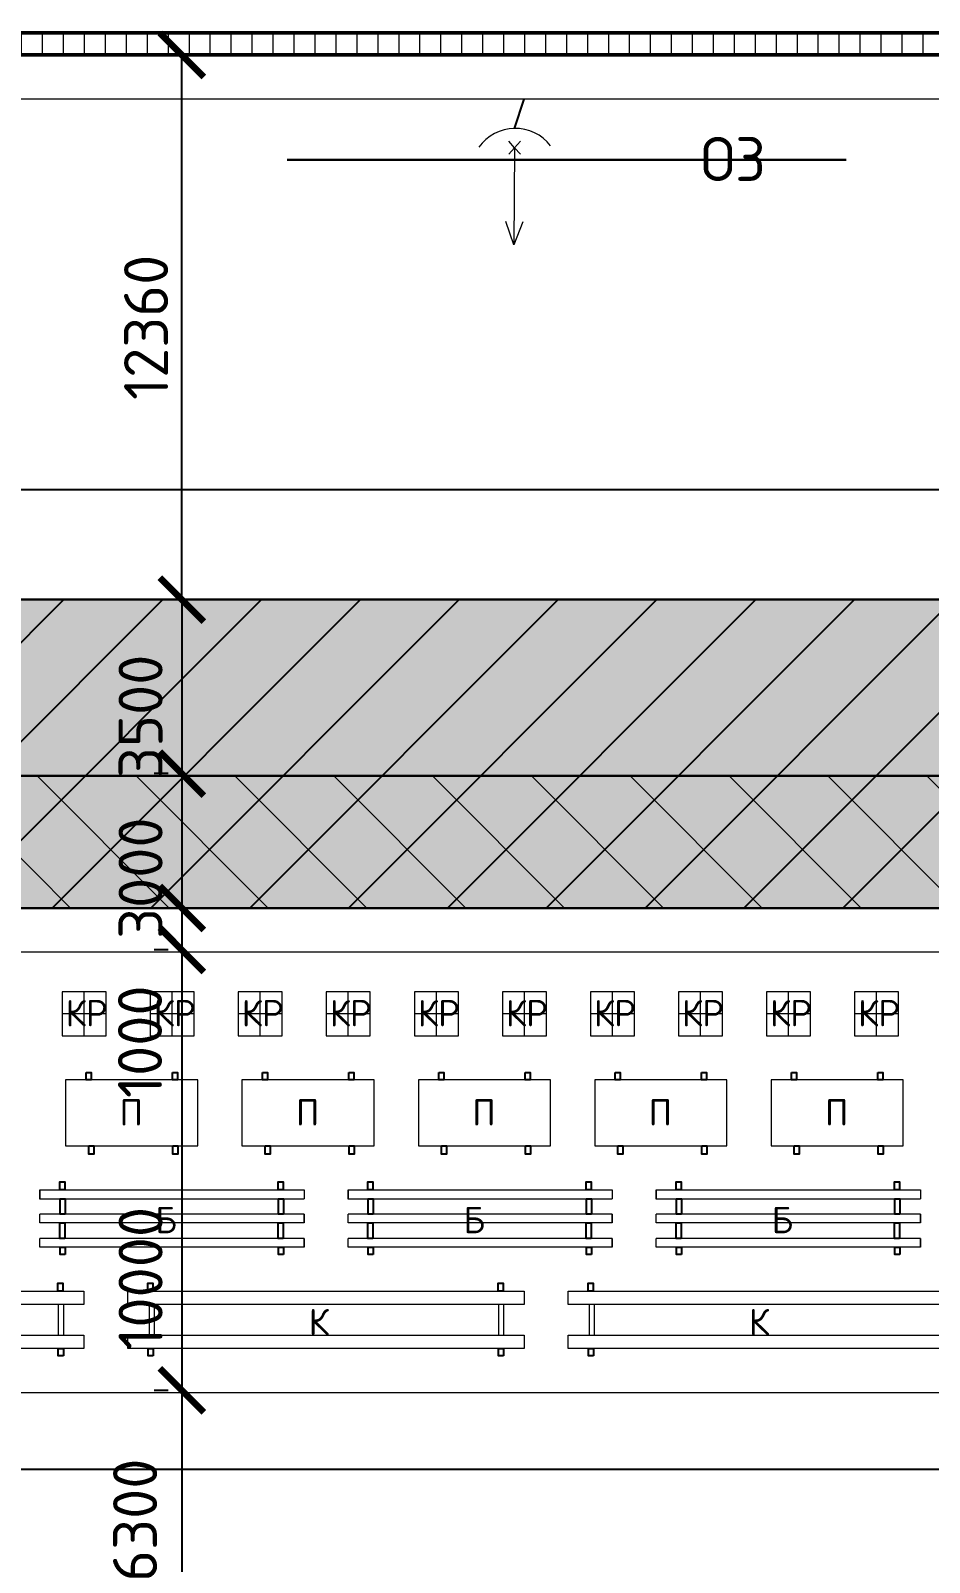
# Model space of a CAD drawing. Header units: millimetres. Extents: x -782 to 10910, y 3841 to 9763.
# Drawn here: x 2288.1 to 2328.9, y 8497.7 to 8567.3 of the extents above; entities that cross this region are included whole.
import ezdxf

# ---------------------------------------------------------------- set-up
doc = ezdxf.new("R2010")
doc.units = ezdxf.units.MM
doc.linetypes.add('штриховая2', pattern=[9.525, 6.35, -3.175])
doc.layers.add('1', color=7, linetype='Continuous')
doc.layers.add('красный', color=1, linetype='Continuous', lineweight=30)
doc.styles.add('2.5', font='isocpeur.ttf', dxfattribs={"height": 2})
doc.styles.add('Isocpeur', font='isocpeur.ttf')
doc.dimstyles.new('М500 стройгенп', dxfattribs={"dimtxt": 2, "dimasz": 2, "dimexe": 1.25, "dimexo": 0.625, "dimtad": 1, "dimlfac": 500, "dimtxsty": '2.5', "dimblk": 'ARCHTICK', "dimcen": 2.5, "dimadec": 0, "dimazin": 0, "dimtfac": 1, "dimtmove": 0, "dimatfit": 3, "dimfxl": 1, "dimarcsym": 0})
pattern_1 = [(50, (2763.4176, 3860.6352), (4.5546167, -0.398477), [0.47625, -5.23875]), (355, (2763.4176, 3860.635), (-0.8810855, 4.776421), [0.381, -4.1910146]), (100.45144, (2763.797, 3860.602), (3.673531, 4.377944), [0.40475, -4.452256]), (46.1842, (2763.4176, 3861.905), (6.776976, -1.051058), [0.714375, -7.858125]), (96.63556, (2763.982, 3861.8176), (5.935103, 6.185653), [0.607126, -6.67839]), (351.18415, (2763.4176, 3861.905), (5.935103, 6.185653), [0.571499, -6.286493]), (21, (2764.0526, 3861.5877), (3.7903598, -2.55663), [0.47625, -5.23875]), (326, (2764.0526, 3861.5877), (1.5450507, 4.604699), [0.381, -4.191]), (71.45144, (2764.3684, 3861.3747), (5.3354105, 2.0480692), [0.40475, -4.4522484]), (37.5, (2763.4176, 3860.6352), (0.0772151, 2.11387597), [0, -4.1402, 0, -4.2545, 0, -4.206875]), (7.5, (2763.4176, 3860.6352), (1.6704916, 2.5045144), [0, -2.4257, 0, -4.04495, 0, -1.603375]), (327.5, (2762.0015, 3860.6352), (3.3897649, -0.1432186), [0, -1.5875, 0, -4.953, 0, -6.57225]), (317.5, (2761.3665, 3860.6352), (3.7032295, 0.6356623), [0, -2.06375, 0, -3.2893, 0, -4.66725])]

# ---------------------------------------------------------------- blocks, each defined once
blk = doc.blocks.new('_ArchTick')
at = {"color": 0, "linetype": 'ByBlock', "const_width": 0.15}
blk.add_lwpolyline([(-0.5, -0.5), (0.5, 0.5)], dxfattribs=at)
blk = doc.blocks.new('*D733')
at = {"color": 0, "lineweight": -2, "transparency": 16777216}
for p, q in [((2294.296, 8541.443), (2293.671, 8541.443)), ((2294.921, 8541.443), (2294.921, 8533.543)), ((2294.296, 8533.543), (2293.671, 8533.543))]:
    blk.add_line(p, q, dxfattribs=at)
at = {"layer": 'Defpoints', "color": 0, "lineweight": -3, "transparency": 16777216}
for p in [(2294.921, 8541.443), (2294.921, 8533.543), (2294.921, 8533.543)]:
    blk.add_point(p, dxfattribs=at)
at = {"color": 0, "lineweight": -2, "transparency": 16777216, "xscale": 2, "yscale": 2, "zscale": 2}
for p, rotation in [((2294.921, 8541.443), 90), ((2294.921, 8533.543), 270)]:
    blk.add_blockref('_ArchTick', p, dxfattribs=dict(at, rotation=rotation))
at = {"color": 0, "lineweight": 20, "transparency": 16777216, "insert": (2293.046, 8536.145), "char_height": 2, "attachment_point": 5, "rotation": 90, "style": '2.5'}
blk.add_mtext('3500', dxfattribs=at)
blk = doc.blocks.new('*D734')
at = {"color": 0, "lineweight": -2, "transparency": 16777216}
for p, q in [((2294.296, 8533.543), (2293.671, 8533.543)), ((2294.921, 8533.543), (2294.921, 8527.443)), ((2294.296, 8527.443), (2293.671, 8527.443))]:
    blk.add_line(p, q, dxfattribs=at)
at = {"layer": 'Defpoints', "color": 0, "lineweight": -3, "transparency": 16777216}
for p in [(2294.921, 8533.543), (2294.921, 8527.443), (2294.921, 8527.443)]:
    blk.add_point(p, dxfattribs=at)
at = {"color": 0, "lineweight": -2, "transparency": 16777216, "xscale": 2, "yscale": 2, "zscale": 2}
for p, rotation in [((2294.921, 8533.543), 90), ((2294.921, 8527.443), 270)]:
    blk.add_blockref('_ArchTick', p, dxfattribs=dict(at, rotation=rotation))
at = {"color": 0, "lineweight": 20, "transparency": 16777216, "insert": (2293.046, 8528.797), "char_height": 2, "attachment_point": 5, "rotation": 90, "style": '2.5'}
blk.add_mtext('3000', dxfattribs=at)
blk = doc.blocks.new('*D735')
at = {"color": 0, "lineweight": -2, "transparency": 16777216}
for p, q in [((2294.296, 8527.443), (2293.671, 8527.443)), ((2294.921, 8527.443), (2294.921, 8525.543)), ((2294.296, 8525.543), (2293.671, 8525.543))]:
    blk.add_line(p, q, dxfattribs=at)
at = {"layer": 'Defpoints', "color": 0, "lineweight": -3, "transparency": 16777216}
for p in [(2294.921, 8527.443), (2294.921, 8525.543), (2294.921, 8525.543)]:
    blk.add_point(p, dxfattribs=at)
at = {"color": 0, "lineweight": -2, "transparency": 16777216, "xscale": 2, "yscale": 2, "zscale": 2}
for p, rotation in [((2294.921, 8527.443), 90), ((2294.921, 8525.543), 270)]:
    blk.add_blockref('_ArchTick', p, dxfattribs=dict(at, rotation=rotation))
at = {"color": 0, "lineweight": 20, "transparency": 16777216, "insert": (2293.02, 8521.372), "char_height": 2, "attachment_point": 5, "rotation": 90, "style": '2.5'}
blk.add_mtext('1000', dxfattribs=at)
blk = doc.blocks.new('*D736')
at = {"color": 0, "lineweight": -2, "transparency": 16777216}
for p, q in [((2294.296, 8525.543), (2293.671, 8525.543)), ((2294.921, 8525.543), (2294.921, 8505.543)), ((2294.296, 8505.543), (2293.671, 8505.543))]:
    blk.add_line(p, q, dxfattribs=at)
at = {"layer": 'Defpoints', "color": 0, "lineweight": -3, "transparency": 16777216}
for p in [(2294.921, 8525.543), (2294.921, 8505.543), (2294.921, 8505.543)]:
    blk.add_point(p, dxfattribs=at)
at = {"color": 0, "lineweight": -2, "transparency": 16777216, "xscale": 2, "yscale": 2, "zscale": 2}
for p, rotation in [((2294.921, 8525.543), 90), ((2294.921, 8505.543), 270)]:
    blk.add_blockref('_ArchTick', p, dxfattribs=dict(at, rotation=rotation))
at = {"color": 0, "lineweight": 20, "transparency": 16777216, "insert": (2293.046, 8510.631), "char_height": 2, "attachment_point": 5, "rotation": 90, "style": '2.5'}
blk.add_mtext('10000', dxfattribs=at)
blk = doc.blocks.new('*D737')
at = {"color": 0, "lineweight": -2, "transparency": 16777216}
for p, q in [((2294.296, 8505.543), (2293.671, 8505.543)), ((2294.921, 8505.543), (2294.921, 8493.831)), ((2294.296, 8493.831), (2293.671, 8493.831))]:
    blk.add_line(p, q, dxfattribs=at)
at = {"layer": 'Defpoints', "color": 0, "lineweight": -3, "transparency": 16777216}
for p in [(2294.921, 8505.543), (2294.921, 8493.831), (2294.921, 8493.831)]:
    blk.add_point(p, dxfattribs=at)
at = {"color": 0, "lineweight": -2, "transparency": 16777216, "xscale": 2, "yscale": 2, "zscale": 2}
for p, rotation in [((2294.921, 8505.543), 90), ((2294.921, 8493.831), 270)]:
    blk.add_blockref('_ArchTick', p, dxfattribs=dict(at, rotation=rotation))
at = {"color": 0, "lineweight": 20, "transparency": 16777216, "insert": (2292.796, 8499.648), "char_height": 2, "attachment_point": 5, "rotation": 90, "style": '2.5'}
blk.add_mtext('6300', dxfattribs=at)
blk = doc.blocks.new('*D769')
at = {"color": 0, "lineweight": -2, "transparency": 16777216}
for p, q in [((2294.296, 8566.171), (2293.671, 8566.171)), ((2294.921, 8541.443), (2294.921, 8566.171)), ((2294.296, 8541.443), (2293.671, 8541.443))]:
    blk.add_line(p, q, dxfattribs=at)
at = {"layer": 'Defpoints', "color": 0, "lineweight": -3, "transparency": 16777216}
for p in [(2294.921, 8566.171), (2294.921, 8566.171), (2294.921, 8541.443)]:
    blk.add_point(p, dxfattribs=at)
at = {"color": 0, "lineweight": -2, "transparency": 16777216, "xscale": 2, "yscale": 2, "zscale": 2}
for p, rotation in [((2294.921, 8566.171), 90), ((2294.921, 8541.443), 270)]:
    blk.add_blockref('_ArchTick', p, dxfattribs=dict(at, rotation=rotation))
at = {"color": 0, "lineweight": 20, "transparency": 16777216, "insert": (2293.296, 8553.807), "char_height": 2, "attachment_point": 5, "rotation": 90, "style": '2.5'}
blk.add_mtext('12360', dxfattribs=at)
blk = doc.blocks.new('*D811')
at = {"color": 0, "lineweight": -2, "transparency": 16777216}
for p, q in [((2183.471, 8504.818), (2183.471, 8500.714)), ((2365.471, 8504.818), (2365.471, 8500.714)), ((2183.471, 8501.964), (2365.471, 8501.964))]:
    blk.add_line(p, q, dxfattribs=at)
at = {"layer": 'Defpoints', "color": 0, "lineweight": -3, "transparency": 16777216}
for p in [(2183.471, 8505.443), (2365.471, 8505.443), (2365.471, 8501.964)]:
    blk.add_point(p, dxfattribs=at)
at = {"color": 0, "lineweight": -2, "transparency": 16777216, "xscale": 2, "yscale": 2, "zscale": 2, "rotation": 180}
blk.add_blockref('_ArchTick', (2183.471, 8501.964), dxfattribs=at)
at = {"color": 0, "lineweight": -2, "transparency": 16777216, "xscale": 2, "yscale": 2, "zscale": 2}
blk.add_blockref('_ArchTick', (2365.471, 8501.964), dxfattribs=at)
at = {"color": 0, "lineweight": 20, "transparency": 16777216, "insert": (2274.471, 8503.589), "char_height": 2, "attachment_point": 5, "style": '2.5'}
blk.add_mtext('91000', dxfattribs=at)

msp = doc.modelspace()

# ---------------------------------------------------------------- hatches: boundary and pattern name
at = {"lineweight": 20}
h = msp.add_hatch(dxfattribs=at)
h.set_pattern_fill('ANSI31', color=256, scale=0.3, angle=45)
h.set_pattern_definition([(90, (-61.2235, 5234.4324), (-0.9525, 2e-16), [])])
h.paths.add_polyline_path([(2450.064089, 8567.171483), (2449.064089, 8567.171483), (2118.471452, 8567.171483), (2119.471452, 8566.171483), (2449.064089, 8566.171483)])
h.paths.add_polyline_path([(2449.064089, 8294.22853), (2119.471452, 8294.22853), (2118.471452, 8293.22853), (2450.064089, 8293.22853)])
at = {"lineweight": 25}
h = msp.add_hatch(dxfattribs=at)
h.set_pattern_fill('AR-CONC', color=256, scale=0.025)
h.set_pattern_definition(pattern_1)
edge = h.paths.add_edge_path()
edge.add_line((2410.413904, 8547.442641), (2394.413904, 8547.442641))
edge.add_arc((2384.021599, 8553.442641), 12, 322.94344259, 330, ccw=False)
edge.add_line((2393.598092, 8546.211404), (2395.192371, 8534.442641))
edge.add_line((2395.192371, 8534.442641), (2400.039763, 8534.442641))
edge.add_line((2400.039763, 8534.442641), (2447.064089, 8534.442641))
edge.add_line((2447.064089, 8534.442641), (2447.064089, 8541.442641))
edge.add_line((2447.064089, 8541.442641), (2444.059826, 8541.442641))
edge.add_line((2444.059826, 8541.442641), (2420.806209, 8541.442641))
edge.add_arc((2420.806209, 8553.442641), 12, 210, 270, ccw=False)
edge = h.paths.add_edge_path()
edge.add_arc((2384.021599, 8553.442641), 12, 270, 322.94344259, ccw=False)
edge.add_line((2384.021599, 8541.442641), (2154.673969, 8541.442641))
edge.add_line((2154.673969, 8541.442641), (2153.717009, 8534.442641))
edge.add_line((2153.717009, 8534.442641), (2172.562492, 8534.442641))
edge.add_arc((2172.562492, 8522.442255), 12.000386, 43.87205531, 90, ccw=False)
edge.add_line((2181.213441, 8530.759127), (2181.363583, 8531.857389))
edge.add_arc((2181.5803, 8533.442641), 1.599997, 180, 262.21542913, ccw=False)
edge.add_arc((2181.5803, 8533.442641), 1.599997, 0, 180, ccw=False)
edge.add_line((2183.180298, 8533.442641), (2365.762606, 8533.442641))
edge.add_arc((2367.362603, 8533.442641), 1.599997, 0, 180, ccw=False)
edge.add_arc((2367.362603, 8533.442641), 1.599997, -83.51900907, 0, ccw=False)
edge.add_line((2367.5432, 8531.852869), (2367.861169, 8529.505667))
edge.add_arc((2377.62808, 8524.036729), 11.19383, 68.24656364, 150.75355209, ccw=False)
edge.add_line((2381.77666, 8534.433417), (2395.192371, 8534.442641))
edge.add_line((2395.192371, 8534.442641), (2393.598092, 8546.211404))
edge = h.paths.add_edge_path(flags=16)
edge.add_arc((2159.880895, 8535.5702), 0.16, 0, 360)
h.paths.add_polyline_path([(2295.346246, 8532.845041), (2295.346246, 8539.445041), (2290.546246, 8539.445041), (2290.546246, 8532.845041)], flags=17)
h = msp.add_hatch(dxfattribs=at)
h.set_pattern_fill('ANSI31', color=256)
h.set_pattern_definition([(45, (2763.4176, 3860.6352), (-2.245064, 2.245064), [])])
h.paths.add_polyline_path([(2395.225894, 8324.442641), (2389.689209, 8324.442641), (2389.689209, 8317.442641), (2394.268934, 8317.442641)])
h.paths.add_polyline_path([(2367.578799, 8327.027965), (2367.89225, 8329.326446, -0.033531004), (2365.471452, 8331.442641), (2183.471452, 8331.442641, -0.033546474), (2181.049474, 8329.325546), (2181.363583, 8327.027894, -0.454591532), (2183.180298, 8325.442641), (2365.762606, 8325.442641, -0.454492205)])
h.paths.add_polyline_path([(2393.668887, 8545.688801), (2392.589411, 8545.7961, -0.097320235), (2384.41866, 8541.449212), (2154.673974, 8541.442676), (2153.578788, 8533.431577, -0.071737884), (2160.355396, 8534.442361), (2166.500889, 8534.472079, -0.164269753), (2181.049474, 8529.559736), (2181.363583, 8531.857389, -0.374956444), (2179.980303, 8533.442641, -1), (2183.180298, 8533.442641), (2365.762606, 8533.442641, -1), (2368.9626, 8533.442641, -0.381458001), (2367.5432, 8531.852869), (2367.861169, 8529.505667, -0.164703998), (2382.442014, 8534.442641), (2395.192371, 8534.442641)])
h.paths.add_polyline_path([(2159.720896, 8535.5702, -1), (2160.040895, 8535.5702, -1)], flags=16)
h.paths.add_polyline_path([(2367.5432, 8531.852869, -0.447745786), (2365.762606, 8533.442641), (2183.180298, 8533.442641, -0.454591532), (2181.363583, 8531.857389), (2181.049474, 8529.559736, -0.033546474), (2183.471452, 8527.442641), (2365.501372, 8527.443071, -0.032682346), (2367.861169, 8529.505667)])
h.paths.add_polyline_path([(2295.346246, 8532.845041), (2295.346246, 8539.445041), (2290.546246, 8539.445041), (2290.546246, 8532.845041)], flags=24)
h.paths.add_polyline_path([(2295.346246, 8525.496539), (2295.346246, 8532.096539), (2290.546246, 8532.096539), (2290.546246, 8525.496539)], flags=9)
h.paths.add_polyline_path([(2195.408605, 8525.767641), (2201.608605, 8525.767641), (2201.608605, 8530.567641), (2195.408605, 8530.567641)], flags=9)
at = {"lineweight": 20}
h = msp.add_hatch(dxfattribs=at)
h.set_pattern_fill('AR-CONC', color=256, scale=0.025)
h.set_pattern_definition(pattern_1)
h.paths.add_polyline_path([(2447.064089, 8324.442641), (2395.225894, 8324.442641), (2394.268934, 8317.442641), (2447.064089, 8317.442641)])
edge = h.paths.add_edge_path()
edge.add_line((2395.225894, 8324.442641), (2376.380411, 8324.442641))
edge.add_arc((2376.380411, 8336.443027), 12.000386, 223.86662461, 270, ccw=False)
edge.add_line((2367.728674, 8328.126976), (2367.578799, 8327.027965))
edge.add_arc((2367.362603, 8325.442641), 1.599997, 0, 82.23429528, ccw=False)
edge.add_arc((2367.362603, 8325.442641), 1.599997, -180, 0, ccw=False)
edge.add_line((2365.762606, 8325.442641), (2183.180298, 8325.442641))
edge.add_arc((2181.5803, 8325.442641), 1.599997, -180, 0, ccw=False)
edge.add_arc((2181.5803, 8325.442641), 1.599997, 97.78457087, 180, ccw=False)
edge.add_line((2181.363583, 8327.027894), (2181.213441, 8328.126156))
edge.add_arc((2172.562492, 8336.443027), 12.000386, 270, 316.12794469, ccw=False)
edge.add_line((2172.562492, 8324.442641), (2153.717009, 8324.442641))
edge.add_line((2153.717009, 8324.442641), (2154.673969, 8317.442641))
edge.add_line((2154.673969, 8317.442641), (2394.268934, 8317.442641))
edge.add_line((2394.268934, 8317.442641), (2395.225894, 8324.442641))
edge = h.paths.add_edge_path()
edge.add_arc((2376.380411, 8336.443027), 12.000386, 204.62550124, 223.86662461, ccw=False)
edge.add_line((2365.471452, 8331.442641), (2272.723702, 8331.442641))
edge.add_arc((2271.58981, 8331.83543), 1.199998, 199.10645728, 340.89354272, ccw=False)
edge.add_line((2270.455917, 8331.442641), (2183.471452, 8331.442641))
edge.add_arc((2172.562492, 8336.443027), 12.000386, 316.12794469, 335.37449876, ccw=False)
edge.add_line((2181.213441, 8328.126156), (2181.363583, 8327.027894))
edge.add_arc((2181.5803, 8325.442641), 1.599997, 0, 97.78457087, ccw=False)
edge.add_line((2183.180298, 8325.442641), (2365.762606, 8325.442641))
edge.add_arc((2367.362603, 8325.442641), 1.599997, 82.23429528, 180, ccw=False)
edge.add_line((2367.578799, 8327.027965), (2367.728674, 8328.126976))
edge = h.paths.add_edge_path()
edge.add_line((2394.244102, 8541.442641), (2154.673969, 8541.442641))
edge.add_line((2154.673969, 8541.442641), (2153.717009, 8534.442641))
edge.add_line((2153.717009, 8534.442641), (2172.562492, 8534.442641))
edge.add_arc((2172.562492, 8522.442255), 12.000386, 43.87205531, 90, ccw=False)
edge.add_line((2181.213441, 8530.759127), (2181.363583, 8531.857389))
edge.add_arc((2181.5803, 8533.442641), 1.599997, 180, 262.21542913, ccw=False)
edge.add_arc((2181.5803, 8533.442641), 1.599997, 0, 180, ccw=False)
edge.add_line((2183.180298, 8533.442641), (2365.762606, 8533.442641))
edge.add_arc((2367.362603, 8533.442641), 1.599997, 0, 180, ccw=False)
edge.add_arc((2367.362603, 8533.442641), 1.599997, -83.51900907, 0, ccw=False)
edge.add_line((2367.5432, 8531.852869), (2367.861169, 8529.505667))
edge.add_arc((2427.302929, 8436.751859), 110.1662, 117.53133097, 122.65399107, ccw=False)
edge.add_line((2376.380411, 8534.442641), (2395.192371, 8534.442641))
edge.add_line((2395.192371, 8534.442641), (2394.244102, 8541.442641))
edge = h.paths.add_edge_path()
edge.add_line((2154.673969, 8541.442641), (2145.423074, 8541.442641))
edge.add_line((2145.423074, 8541.442641), (2145.427188, 8534.050072))
edge.add_arc((2148.471452, 8522.442641), 12, 90, 104.69589657, ccw=False)
edge.add_line((2148.471452, 8534.442641), (2153.717009, 8534.442641))
edge.add_line((2153.717009, 8534.442641), (2154.673969, 8541.442641))
edge = h.paths.add_edge_path()
edge.add_line((2367.861169, 8529.505667), (2367.5432, 8531.852869))
edge.add_arc((2367.362603, 8533.442641), 1.599997, 180, 276.48099093, ccw=False)
edge.add_line((2365.762606, 8533.442641), (2183.180298, 8533.442641))
edge.add_arc((2181.5803, 8533.442641), 1.599997, -97.78457087, 0, ccw=False)
edge.add_line((2181.363583, 8531.857389), (2181.213441, 8530.759127))
edge.add_arc((2172.562492, 8522.442255), 12.000386, 24.62550124, 43.87205531, ccw=False)
edge.add_line((2183.471452, 8527.442641), (2268.081321, 8527.442641))
edge.add_arc((2268.667298, 8526.395442), 1.199998, 60.7700888, 119.2299112, ccw=False)
edge.add_line((2269.253276, 8527.442641), (2365.471452, 8527.442641))
edge.add_arc((2367.611719, 8527.379035), 2.141212, 83.30987815, 178.29773268, ccw=False)
h.paths.add_polyline_path([(2269.419992, 8526.727406), (2272.659986, 8526.727406), (2272.659986, 8527.442641), (2269.419992, 8527.442641)])
h.paths.add_polyline_path([(2395.192371, 8534.442641), (2447.064089, 8534.442641), (2447.064089, 8541.442641), (2394.244102, 8541.442641)])
edge = h.paths.add_edge_path()
edge.add_arc((2153.471452, 8517.442641), 24, 109.59180627, 180)
edge.add_line((2129.471452, 8517.442641), (2129.471452, 8341.442641))
edge.add_arc((2153.471452, 8341.442641), 24, 180, 270)
edge.add_line((2153.471452, 8317.442641), (2154.673969, 8317.442641))
edge.add_line((2154.673969, 8317.442641), (2153.717009, 8324.442641))
edge.add_line((2153.717009, 8324.442641), (2148.471452, 8324.442641))
edge.add_arc((2125.500889, 8313.472079), 25.455844, 25.52877937, 64.47122063)
edge.add_line((2136.471452, 8336.442641), (2136.471452, 8522.442641))
edge.add_arc((2148.471452, 8522.442641), 12, 104.69589657, 180, ccw=False)
edge.add_line((2145.427188, 8534.050072), (2145.423847, 8540.053171))
at = {"lineweight": 25}
h = msp.add_hatch(dxfattribs=at)
h.set_pattern_fill('AR-CONC', color=256, scale=0.025)
h.set_pattern_definition(pattern_1)
h.paths.add_polyline_path([(2179.980303, 8325.442641, -0.374956444), (2181.363583, 8327.027894), (2181.213441, 8328.126156, -0.204033738), (2172.562492, 8324.442641), (2160.471452, 8324.442641, -0.072953131), (2153.578788, 8325.453705), (2154.673969, 8317.442641), (2388.189209, 8317.442641), (2388.189209, 8324.442641), (2376.380411, 8324.442641, -0.077886135), (2372.709113, 8325.018018), (2368.957578, 8325.315967, -0.96113778), (2365.762606, 8325.442641), (2183.180298, 8325.442641, -1)])
h.paths.add_polyline_path([(2129.902842, 8409.508791), (2136.502842, 8409.508791), (2136.502842, 8414.308791), (2129.902842, 8414.308791)], flags=24)
h.paths.add_polyline_path([(2131.396452, 8340.341351), (2137.996452, 8340.341351), (2137.996452, 8345.141351), (2131.396452, 8345.141351)], flags=24)
h.paths.add_polyline_path([(2129.28449, 8461.47917), (2132.974484, 8461.47917), (2132.974484, 8465.799163), (2129.28449, 8465.799163)], flags=9)
h.paths.add_polyline_path([(2295.346246, 8318.540241), (2295.346246, 8325.140241), (2290.546246, 8325.140241), (2290.546246, 8318.540241)], flags=24)
edge = h.paths.add_edge_path()
edge.add_arc((2153.471452, 8517.442641), 24, 109.59160183, 180)
edge.add_line((2129.471452, 8517.442641), (2129.471452, 8341.442641))
edge.add_arc((2153.471452, 8341.442641), 24, 180, 270)
edge.add_line((2153.471452, 8317.442641), (2154.673969, 8317.442641))
edge.add_line((2154.673969, 8317.442641), (2153.717009, 8324.442641))
edge.add_line((2153.717009, 8324.442641), (2153.578788, 8325.453705))
edge.add_arc((2160.471452, 8348.442641), 24, 180, 253.30994122, ccw=False)
edge.add_line((2136.471452, 8348.442641), (2136.471452, 8522.442641))
edge.add_arc((2148.471452, 8522.442641), 12, 104.69537151, 180, ccw=False)
edge.add_line((2145.427294, 8534.0501), (2145.423928, 8540.0532))
at = {"lineweight": 20}
h = msp.add_hatch(dxfattribs=at)
h.set_pattern_fill('ANSI31', color=256, angle=90)
h.set_pattern_definition([(135, (-61.2235, 5234.4324), (-2.245064, -2.245064), [])])
h.paths.add_polyline_path([(2183.471452, 8331.442641, -0.084176912), (2181.213441, 8328.126156), (2181.363583, 8327.027894, -0.454591532), (2183.180298, 8325.442641), (2365.762606, 8325.442641, -0.454492205), (2367.578799, 8327.027965), (2367.728674, 8328.126976, -0.084153049), (2365.471452, 8331.442641), (2272.723702, 8331.442641, -0.71189231), (2270.455917, 8331.442641)])
h.paths.add_polyline_path([(2183.180298, 8533.442641, -0.454591532), (2181.363583, 8531.857389), (2181.213441, 8530.759127, -0.084176912), (2183.471452, 8527.442641), (2268.081321, 8527.442641, -0.260759243), (2269.253276, 8527.442641), (2365.471452, 8527.442641, -0.083164554), (2367.696088, 8530.724272), (2367.5432, 8531.852869, -0.447745786), (2365.762606, 8533.442641)])
h.paths.add_polyline_path([(2269.422375, 8526.787795), (2274.822375, 8526.787795), (2274.822375, 8531.587795), (2269.422375, 8531.587795)], flags=9)
h.paths.add_polyline_path([(2403.127026, 8526.141709), (2408.127026, 8526.141709), (2408.127026, 8530.941709), (2403.127026, 8530.941709)], flags=9)

# ---------------------------------------------------------------- linework, layer by layer
at = {"lineweight": 50}
msp.add_line((2118.471452, 8567.171483), (2449.064089, 8567.171483), dxfattribs=at)
at = {"color": 240, "lineweight": 20, "true_color": 0xed1f24}
msp.add_line((2447.064089, 8564.171437), (2283.941505, 8564.171437), dxfattribs=at)
at = {"color": 1, "lineweight": 25}
msp.add_line((2310.028509, 8562.836778), (2310.471452, 8564.171483), dxfattribs=at)
at = {"linetype": 'штриховая2', "lineweight": 30, "ltscale": 4}
msp.add_line((2185.408142, 8561.442641), (2377.015351, 8561.402185), dxfattribs=at)
at = {"color": 5, "lineweight": 25}
msp.add_line((2248.58358, 8546.442641), (2361.554331, 8546.442641), dxfattribs=at)
at = {"lineweight": 30}
for p, q in [((2153.471452, 8541.442641), (2384.41866, 8541.449212)), ((2181.5803, 8533.442641), (2367.362603, 8533.442641)), ((2365.501372, 8527.443071), (2183.471452, 8527.442641))]:
    msp.add_line(p, q, dxfattribs=at)
at = {"lineweight": 20}
for p, q in [((2365.471452, 8525.442641), (2183.471452, 8525.442641)), ((2365.471452, 8525.442641), (2183.471452, 8525.442641)), ((2295.6417, 8519.642641), (2289.6417, 8519.642641)), ((2289.6417, 8519.642641), (2289.6417, 8516.642641)), ((2295.6417, 8516.642641), (2295.6417, 8519.642641)), ((2303.653861, 8519.642641), (2297.653861, 8519.642641)), ((2297.653861, 8519.642641), (2297.653861, 8516.642641)), ((2303.653861, 8516.642641), (2303.653861, 8519.642641)), ((2311.666021, 8519.642641), (2305.666021, 8519.642641)), ((2305.666021, 8519.642641), (2305.666021, 8516.642641)), ((2311.666021, 8516.642641), (2311.666021, 8519.642641)), ((2319.678182, 8519.642641), (2313.678182, 8519.642641)), ((2313.678182, 8519.642641), (2313.678182, 8516.642641)), ((2319.678182, 8516.642641), (2319.678182, 8519.642641)), ((2327.690342, 8519.642641), (2321.690342, 8519.642641)), ((2321.690342, 8519.642641), (2321.690342, 8516.642641)), ((2327.690342, 8516.642641), (2327.690342, 8519.642641)), ((2289.6417, 8516.642641), (2295.6417, 8516.642641)), ((2297.653861, 8516.642641), (2303.653861, 8516.642641)), ((2305.666021, 8516.642641), (2311.666021, 8516.642641)), ((2313.678182, 8516.642641), (2319.678182, 8516.642641)), ((2321.690342, 8516.642641), (2327.690342, 8516.642641)), ((2288.471452, 8514.642641), (2300.471452, 8514.642641)), ((2288.471452, 8514.228282), (2288.471452, 8514.642641)), ((2288.471452, 8514.642641), (2288.471452, 8514.242641)), ((2300.471452, 8514.642641), (2300.471452, 8514.242641)), ((2302.471452, 8514.642641), (2314.471452, 8514.642641)), ((2302.471452, 8514.228282), (2302.471452, 8514.642641)), ((2302.471452, 8514.642641), (2302.471452, 8514.242641)), ((2314.471452, 8514.642641), (2314.471452, 8514.242641)), ((2316.471452, 8514.642641), (2328.471452, 8514.642641)), ((2316.471452, 8514.228282), (2316.471452, 8514.642641)), ((2316.471452, 8514.642641), (2316.471452, 8514.242641)), ((2328.471452, 8514.642641), (2328.471452, 8514.242641)), ((2288.471452, 8514.242641), (2300.471452, 8514.242641)), ((2302.471452, 8514.242641), (2314.471452, 8514.242641)), ((2316.471452, 8514.242641), (2328.471452, 8514.242641)), ((2288.471452, 8513.142641), (2288.471452, 8513.542641)), ((2300.471452, 8513.542641), (2288.471452, 8513.542641)), ((2300.471452, 8513.142641), (2288.471452, 8513.142641)), ((2300.471452, 8513.542641), (2300.471452, 8513.142641)), ((2300.471452, 8513.142641), (2300.471452, 8513.542641)), ((2302.471452, 8513.142641), (2302.471452, 8513.542641)), ((2314.471452, 8513.542641), (2302.471452, 8513.542641)), ((2314.471452, 8513.142641), (2302.471452, 8513.142641)), ((2314.471452, 8513.542641), (2314.471452, 8513.142641)), ((2314.471452, 8513.142641), (2314.471452, 8513.542641)), ((2316.471452, 8513.142641), (2316.471452, 8513.542641)), ((2328.471452, 8513.542641), (2316.471452, 8513.542641)), ((2328.471452, 8513.142641), (2316.471452, 8513.142641)), ((2328.471452, 8513.542641), (2328.471452, 8513.142641)), ((2328.471452, 8513.142641), (2328.471452, 8513.542641)), ((2288.471452, 8512.042641), (2288.471452, 8512.442641)), ((2300.471452, 8512.442641), (2288.471452, 8512.442641)), ((2300.471452, 8512.442641), (2300.471452, 8512.042641)), ((2300.471452, 8512.042641), (2300.471452, 8512.442641)), ((2302.471452, 8512.042641), (2302.471452, 8512.442641)), ((2314.471452, 8512.442641), (2302.471452, 8512.442641)), ((2314.471452, 8512.442641), (2314.471452, 8512.042641)), ((2314.471452, 8512.042641), (2314.471452, 8512.442641)), ((2316.471452, 8512.042641), (2316.471452, 8512.442641)), ((2328.471452, 8512.442641), (2316.471452, 8512.442641)), ((2328.471452, 8512.442641), (2328.471452, 8512.042641)), ((2328.471452, 8512.042641), (2328.471452, 8512.442641)), ((2300.471452, 8512.042641), (2288.471452, 8512.042641)), ((2314.471452, 8512.042641), (2302.471452, 8512.042641)), ((2328.471452, 8512.042641), (2316.471452, 8512.042641)), ((2272.471452, 8510.042641), (2290.471452, 8510.042641)), ((2290.471452, 8509.442641), (2272.471452, 8509.442641)), ((2289.309753, 8509.442641), (2289.309753, 8508.042641)), ((2289.537591, 8509.442641), (2289.537591, 8508.042641)), ((2290.471452, 8510.042641), (2290.471452, 8509.442641)), ((2292.471452, 8510.042641), (2310.471452, 8510.042641)), ((2292.471452, 8509.442641), (2292.471452, 8510.042641)), ((2310.471452, 8509.442641), (2292.471452, 8509.442641)), ((2293.430292, 8509.442641), (2293.430292, 8508.042641)), ((2293.658129, 8509.442641), (2293.658129, 8508.042641)), ((2309.309753, 8509.442641), (2309.309753, 8508.042641)), ((2309.537591, 8509.442641), (2309.537591, 8508.042641)), ((2310.471452, 8510.042641), (2310.471452, 8509.442641)), ((2312.471452, 8510.042641), (2330.471452, 8510.042641)), ((2312.471452, 8509.442641), (2312.471452, 8510.042641)), ((2330.471452, 8509.442641), (2312.471452, 8509.442641)), ((2313.430292, 8509.442641), (2313.430292, 8508.042641)), ((2313.658129, 8509.442641), (2313.658129, 8508.042641)), ((2272.471452, 8508.042641), (2290.471452, 8508.042641)), ((2290.471452, 8508.042641), (2290.471452, 8507.442641)), ((2292.471452, 8508.042641), (2310.471452, 8508.042641)), ((2292.471452, 8507.442641), (2292.471452, 8508.042641)), ((2310.471452, 8508.042641), (2310.471452, 8507.442641)), ((2312.471452, 8508.042641), (2330.471452, 8508.042641)), ((2312.471452, 8507.442641), (2312.471452, 8508.042641)), ((2290.471452, 8507.442641), (2272.471452, 8507.442641)), ((2310.471452, 8507.442641), (2292.471452, 8507.442641)), ((2330.471452, 8507.442641), (2312.471452, 8507.442641)), ((2183.471452, 8505.442641), (2365.471452, 8505.442641)), ((2183.471452, 8505.442641), (2365.471452, 8505.442641))]:
    msp.add_line(p, q, dxfattribs=at)
at = {"lineweight": 13}
for p, q in [((2289.483525, 8523.642638), (2289.483525, 8521.642641)), ((2291.483522, 8523.642638), (2289.483525, 8523.642638)), ((2290.483524, 8521.642641), (2290.483524, 8523.642638)), ((2291.483522, 8521.642641), (2291.483522, 8523.642638)), ((2293.483522, 8523.642638), (2293.483522, 8521.642641)), ((2295.483519, 8523.642638), (2293.483522, 8523.642638)), ((2294.48352, 8521.642641), (2294.48352, 8523.642638)), ((2295.483519, 8521.642641), (2295.483519, 8523.642638)), ((2297.483519, 8523.642638), (2297.483519, 8521.642641)), ((2299.483515, 8523.642638), (2297.483519, 8523.642638)), ((2298.483517, 8521.642641), (2298.483517, 8523.642638)), ((2299.483515, 8521.642641), (2299.483515, 8523.642638)), ((2301.483515, 8523.642638), (2301.483515, 8521.642641)), ((2303.483512, 8523.642638), (2301.483515, 8523.642638)), ((2302.483514, 8521.642641), (2302.483514, 8523.642638)), ((2303.483512, 8521.642641), (2303.483512, 8523.642638)), ((2305.483512, 8523.642638), (2305.483512, 8521.642641)), ((2307.483509, 8523.642638), (2305.483512, 8523.642638)), ((2306.48351, 8521.642641), (2306.48351, 8523.642638)), ((2307.483509, 8521.642641), (2307.483509, 8523.642638)), ((2309.483509, 8523.642638), (2309.483509, 8521.642641)), ((2311.483505, 8523.642638), (2309.483509, 8523.642638)), ((2310.483507, 8521.642641), (2310.483507, 8523.642638)), ((2311.483505, 8521.642641), (2311.483505, 8523.642638)), ((2313.483505, 8523.642638), (2313.483505, 8521.642641)), ((2315.483502, 8523.642638), (2313.483505, 8523.642638)), ((2314.483504, 8521.642641), (2314.483504, 8523.642638)), ((2315.483502, 8521.642641), (2315.483502, 8523.642638)), ((2317.483502, 8523.642638), (2317.483502, 8521.642641)), ((2319.483499, 8523.642638), (2317.483502, 8523.642638)), ((2318.4835, 8521.642641), (2318.4835, 8523.642638)), ((2319.483499, 8521.642641), (2319.483499, 8523.642638)), ((2321.483499, 8523.642638), (2321.483499, 8521.642641)), ((2323.483495, 8523.642638), (2321.483499, 8523.642638)), ((2322.483497, 8521.642641), (2322.483497, 8523.642638)), ((2323.483495, 8521.642641), (2323.483495, 8523.642638)), ((2325.483495, 8523.642638), (2325.483495, 8521.642641)), ((2327.483492, 8523.642638), (2325.483495, 8523.642638)), ((2326.483494, 8521.642641), (2326.483494, 8523.642638)), ((2327.483492, 8521.642641), (2327.483492, 8523.642638)), ((2291.483522, 8522.64264), (2289.483525, 8522.64264)), ((2295.483519, 8522.64264), (2293.483522, 8522.64264)), ((2299.483515, 8522.64264), (2297.483519, 8522.64264)), ((2303.483512, 8522.64264), (2301.483515, 8522.64264)), ((2307.483509, 8522.64264), (2305.483512, 8522.64264)), ((2311.483505, 8522.64264), (2309.483509, 8522.64264)), ((2315.483502, 8522.64264), (2313.483505, 8522.64264)), ((2319.483499, 8522.64264), (2317.483502, 8522.64264)), ((2323.483495, 8522.64264), (2321.483499, 8522.64264)), ((2327.483492, 8522.64264), (2325.483495, 8522.64264)), ((2289.483525, 8521.642641), (2291.483522, 8521.642641)), ((2293.483522, 8521.642641), (2295.483519, 8521.642641)), ((2297.483519, 8521.642641), (2299.483515, 8521.642641)), ((2301.483515, 8521.642641), (2303.483512, 8521.642641)), ((2305.483512, 8521.642641), (2307.483509, 8521.642641)), ((2309.483509, 8521.642641), (2311.483505, 8521.642641)), ((2313.483505, 8521.642641), (2315.483502, 8521.642641)), ((2317.483502, 8521.642641), (2319.483499, 8521.642641)), ((2321.483499, 8521.642641), (2323.483495, 8521.642641)), ((2325.483495, 8521.642641), (2327.483492, 8521.642641))]:
    msp.add_line(p, q, dxfattribs=at)
at = {"lineweight": 50}
msp.add_lwpolyline([(2449.064089, 8317.442641), (2449.064089, 8294.22853), (2119.471452, 8294.22853), (2119.471452, 8566.171483), (2449.064089, 8566.171483), (2449.064089, 8541.442641)], dxfattribs=at)
at = {"linetype": 'Continuous'}
for points in [[(2290.575561, 8519.975651), (2290.803398, 8519.975651), (2290.803398, 8519.642641), (2290.575561, 8519.642641)], [(2294.493528, 8519.975651), (2294.721365, 8519.975651), (2294.721365, 8519.642641), (2294.493528, 8519.642641)], [(2298.587721, 8519.975651), (2298.815559, 8519.975651), (2298.815559, 8519.642641), (2298.587721, 8519.642641)], [(2302.505688, 8519.975651), (2302.733526, 8519.975651), (2302.733526, 8519.642641), (2302.505688, 8519.642641)], [(2306.599882, 8519.975651), (2306.82772, 8519.975651), (2306.82772, 8519.642641), (2306.599882, 8519.642641)], [(2310.517849, 8519.975651), (2310.745686, 8519.975651), (2310.745686, 8519.642641), (2310.517849, 8519.642641)], [(2314.612043, 8519.975651), (2314.83988, 8519.975651), (2314.83988, 8519.642641), (2314.612043, 8519.642641)], [(2318.530009, 8519.975651), (2318.757847, 8519.975651), (2318.757847, 8519.642641), (2318.530009, 8519.642641)], [(2322.624203, 8519.975651), (2322.852041, 8519.975651), (2322.852041, 8519.642641), (2322.624203, 8519.642641)], [(2326.54217, 8519.975651), (2326.770007, 8519.975651), (2326.770007, 8519.642641), (2326.54217, 8519.642641)], [(2290.697145, 8516.642641), (2290.924982, 8516.642641), (2290.924982, 8516.27316), (2290.697145, 8516.27316)], [(2294.509785, 8516.642641), (2294.737623, 8516.642641), (2294.737623, 8516.27316), (2294.509785, 8516.27316)], [(2298.709305, 8516.642641), (2298.937143, 8516.642641), (2298.937143, 8516.27316), (2298.709305, 8516.27316)], [(2302.521946, 8516.642641), (2302.749783, 8516.642641), (2302.749783, 8516.27316), (2302.521946, 8516.27316)], [(2306.721466, 8516.642641), (2306.949303, 8516.642641), (2306.949303, 8516.27316), (2306.721466, 8516.27316)], [(2310.534106, 8516.642641), (2310.761944, 8516.642641), (2310.761944, 8516.27316), (2310.534106, 8516.27316)], [(2314.733626, 8516.642641), (2314.961464, 8516.642641), (2314.961464, 8516.27316), (2314.733626, 8516.27316)], [(2318.546267, 8516.642641), (2318.774105, 8516.642641), (2318.774105, 8516.27316), (2318.546267, 8516.27316)], [(2322.745787, 8516.642641), (2322.973625, 8516.642641), (2322.973625, 8516.27316), (2322.745787, 8516.27316)], [(2326.558428, 8516.642641), (2326.786265, 8516.642641), (2326.786265, 8516.27316), (2326.558428, 8516.27316)], [(2289.603366, 8514.642641), (2289.375529, 8514.642641), (2289.375529, 8515.012122), (2289.603366, 8515.012122)], [(2299.521333, 8514.642641), (2299.293495, 8514.642641), (2299.293495, 8515.012122), (2299.521333, 8515.012122)], [(2303.603366, 8514.642641), (2303.375529, 8514.642641), (2303.375529, 8515.012122), (2303.603366, 8515.012122)], [(2313.521333, 8514.642641), (2313.293495, 8514.642641), (2313.293495, 8515.012122), (2313.521333, 8515.012122)], [(2317.603366, 8514.642641), (2317.375529, 8514.642641), (2317.375529, 8515.012122), (2317.603366, 8515.012122)], [(2327.521333, 8514.642641), (2327.293495, 8514.642641), (2327.293495, 8515.012122), (2327.521333, 8515.012122)], [(2289.619624, 8513.542641), (2289.391787, 8513.542641), (2289.391787, 8514.242641), (2289.619624, 8514.242641)], [(2299.537591, 8513.542641), (2299.309753, 8513.542641), (2299.309753, 8514.242641), (2299.537591, 8514.242641)], [(2303.619624, 8513.542641), (2303.391787, 8513.542641), (2303.391787, 8514.242641), (2303.619624, 8514.242641)], [(2313.537591, 8513.542641), (2313.309753, 8513.542641), (2313.309753, 8514.242641), (2313.537591, 8514.242641)], [(2317.619624, 8513.542641), (2317.391787, 8513.542641), (2317.391787, 8514.242641), (2317.619624, 8514.242641)], [(2327.537591, 8513.542641), (2327.309753, 8513.542641), (2327.309753, 8514.242641), (2327.537591, 8514.242641)], [(2289.603366, 8512.442641), (2289.375529, 8512.442641), (2289.375529, 8513.142641), (2289.603366, 8513.142641)], [(2299.521333, 8512.442641), (2299.293495, 8512.442641), (2299.293495, 8513.142641), (2299.521333, 8513.142641)], [(2303.603366, 8512.442641), (2303.375529, 8512.442641), (2303.375529, 8513.142641), (2303.603366, 8513.142641)], [(2313.521333, 8512.442641), (2313.293495, 8512.442641), (2313.293495, 8513.142641), (2313.521333, 8513.142641)], [(2317.603366, 8512.442641), (2317.375529, 8512.442641), (2317.375529, 8513.142641), (2317.603366, 8513.142641)], [(2327.521333, 8512.442641), (2327.293495, 8512.442641), (2327.293495, 8513.142641), (2327.521333, 8513.142641)], [(2289.619624, 8511.709631), (2289.391787, 8511.709631), (2289.391787, 8512.042641), (2289.619624, 8512.042641)], [(2299.537591, 8511.709631), (2299.309753, 8511.709631), (2299.309753, 8512.042641), (2299.537591, 8512.042641)], [(2303.619624, 8511.709631), (2303.391787, 8511.709631), (2303.391787, 8512.042641), (2303.619624, 8512.042641)], [(2313.537591, 8511.709631), (2313.309753, 8511.709631), (2313.309753, 8512.042641), (2313.537591, 8512.042641)], [(2317.619624, 8511.709631), (2317.391787, 8511.709631), (2317.391787, 8512.042641), (2317.619624, 8512.042641)], [(2327.537591, 8511.709631), (2327.309753, 8511.709631), (2327.309753, 8512.042641), (2327.537591, 8512.042641)], [(2289.521333, 8510.042641), (2289.293495, 8510.042641), (2289.293495, 8510.412122), (2289.521333, 8510.412122)], [(2293.603366, 8510.042641), (2293.375529, 8510.042641), (2293.375529, 8510.412122), (2293.603366, 8510.412122)], [(2309.521333, 8510.042641), (2309.293495, 8510.042641), (2309.293495, 8510.412122), (2309.521333, 8510.412122)], [(2313.603366, 8510.042641), (2313.375529, 8510.042641), (2313.375529, 8510.412122), (2313.603366, 8510.412122)], [(2289.537591, 8507.109631), (2289.309753, 8507.109631), (2289.309753, 8507.442641), (2289.537591, 8507.442641)], [(2293.619624, 8507.109631), (2293.391787, 8507.109631), (2293.391787, 8507.442641), (2293.619624, 8507.442641)], [(2309.537591, 8507.109631), (2309.309753, 8507.109631), (2309.309753, 8507.442641), (2309.537591, 8507.442641)], [(2313.619624, 8507.109631), (2313.391787, 8507.109631), (2313.391787, 8507.442641), (2313.619624, 8507.442641)]]:
    msp.add_lwpolyline(points, close=True, dxfattribs=at)
at = {"layer": 'красный', "color": 1, "lineweight": 20}
for p, q in [((2310.040826, 8561.959784), (2309.777223, 8562.257933)), ((2310.040826, 8561.959784), (2310.309216, 8562.253631)), ((2310.040826, 8561.959784), (2309.772437, 8561.665937)), ((2310.040826, 8561.959784), (2310.005169, 8557.549935)), ((2310.040826, 8561.959784), (2310.304429, 8561.661635)), ((2310.005169, 8557.549935), (2309.639245, 8558.608891)), ((2310.416584, 8558.602605), (2310.005169, 8557.549935))]:
    msp.add_line(p, q, dxfattribs=at)
msp.add_arc((2310.068402, 8560.818105), 2.019068, 37.53861683, 144.72563763, dxfattribs=at)

# ---------------------------------------------------------------- texts
at = {"layer": '1', "width": 335.51997649, "style": 'Isocpeur'}
for s, insert, char_height, attachment_point in [('ОЗ', (2318.491249, 8562.447666), 2, 1), ('КР', (2289.641759, 8522.064959), 1.199998, 7), ('КР', (2293.641756, 8522.064959), 1.199998, 7), ('КР', (2297.641752, 8522.064959), 1.199998, 7), ('КР', (2301.641749, 8522.064959), 1.199998, 7), ('КР', (2305.641746, 8522.064959), 1.199998, 7), ('КР', (2309.641742, 8522.064959), 1.199998, 7), ('КР', (2313.641739, 8522.064959), 1.199998, 7), ('КР', (2317.641736, 8522.064959), 1.199998, 7), ('КР', (2321.641732, 8522.064959), 1.199998, 7), ('КР', (2325.641729, 8522.064959), 1.199998, 7), ('П', (2292.091029, 8517.565712), 1.199998, 7), ('П', (2300.103189, 8517.565712), 1.199998, 7), ('П', (2308.11535, 8517.565712), 1.199998, 7), ('П', (2316.12751, 8517.565712), 1.199998, 7), ('П', (2324.139671, 8517.565712), 1.199998, 7), ('Б', (2293.71401, 8512.678256), 1.199998, 7), ('Б', (2293.71401, 8512.678256), 1.199998, 7), ('Б', (2307.71401, 8512.678256), 1.199998, 7), ('Б', (2321.71401, 8512.678256), 1.199998, 7), ('К', (2300.685086, 8508.042641), 1.199998, 7), ('К', (2320.685086, 8508.042641), 1.199998, 7)]:
    msp.add_mtext(s, dxfattribs=dict(at, insert=insert, char_height=char_height, attachment_point=attachment_point))

# ---------------------------------------------------------------- dimensions: what is measured, and where the dimension line sits
at = {"lineweight": 20}
dim = msp.add_linear_dim(base=(2294.921246, 8566.171483), p1=(2294.921246, 8541.442641), p2=(2294.921246, 8566.171483), angle=90, text='12360', dimstyle='М500 стройгенп', dxfattribs=at)
dim.commit()
dim.dimension.update_dxf_attribs({"geometry": '*D769', "text_midpoint": (2293.296246, 8553.807062)})
for base, p1, p2, text, picture, middle in [((2294.921246, 8533.542641), (2294.921246, 8541.442641), (2294.921246, 8533.542641), '3500', '*D733', (2293.046246, 8536.145041)), ((2294.921246, 8527.442641), (2294.921246, 8533.542641), (2294.921246, 8527.442641), '3000', '*D734', (2293.046246, 8528.796539)), ((2294.921246, 8525.542641), (2294.921246, 8527.442641), (2294.921246, 8525.542641), '1000', '*D735', (2293.019921, 8521.372381)), ((2294.921246, 8493.830586), (2294.921246, 8505.542641), (2294.921246, 8493.830586), '6300', '*D737', (2292.796246, 8499.647571))]:
    dim = msp.add_linear_dim(base=base, p1=p1, p2=p2, angle=270, text=text, dimstyle='М500 стройгенп', override={"dimtmove": 2}, dxfattribs=at)
    dim.commit()
    dim.dimension.update_dxf_attribs({"geometry": picture, "text_midpoint": middle, "dimtype": 160})
dim = msp.add_linear_dim(base=(2294.921246, 8505.542641), p1=(2294.921246, 8525.542641), p2=(2294.921246, 8505.542641), angle=270, dimstyle='М500 стройгенп', override={"dimtmove": 2}, dxfattribs=at)
dim.commit()
dim.dimension.update_dxf_attribs({"geometry": '*D736', "text_midpoint": (2293.046246, 8510.630719), "dimtype": 160})
dim = msp.add_linear_dim(base=(2365.471452, 8501.963588), p1=(2183.471452, 8505.442641), p2=(2365.471452, 8505.442641), dimstyle='М500 стройгенп', dxfattribs=at)
dim.commit()
dim.dimension.update_dxf_attribs({"geometry": '*D811', "text_midpoint": (2274.471452, 8503.588588)})

doc.saveas('drawing.dxf')
